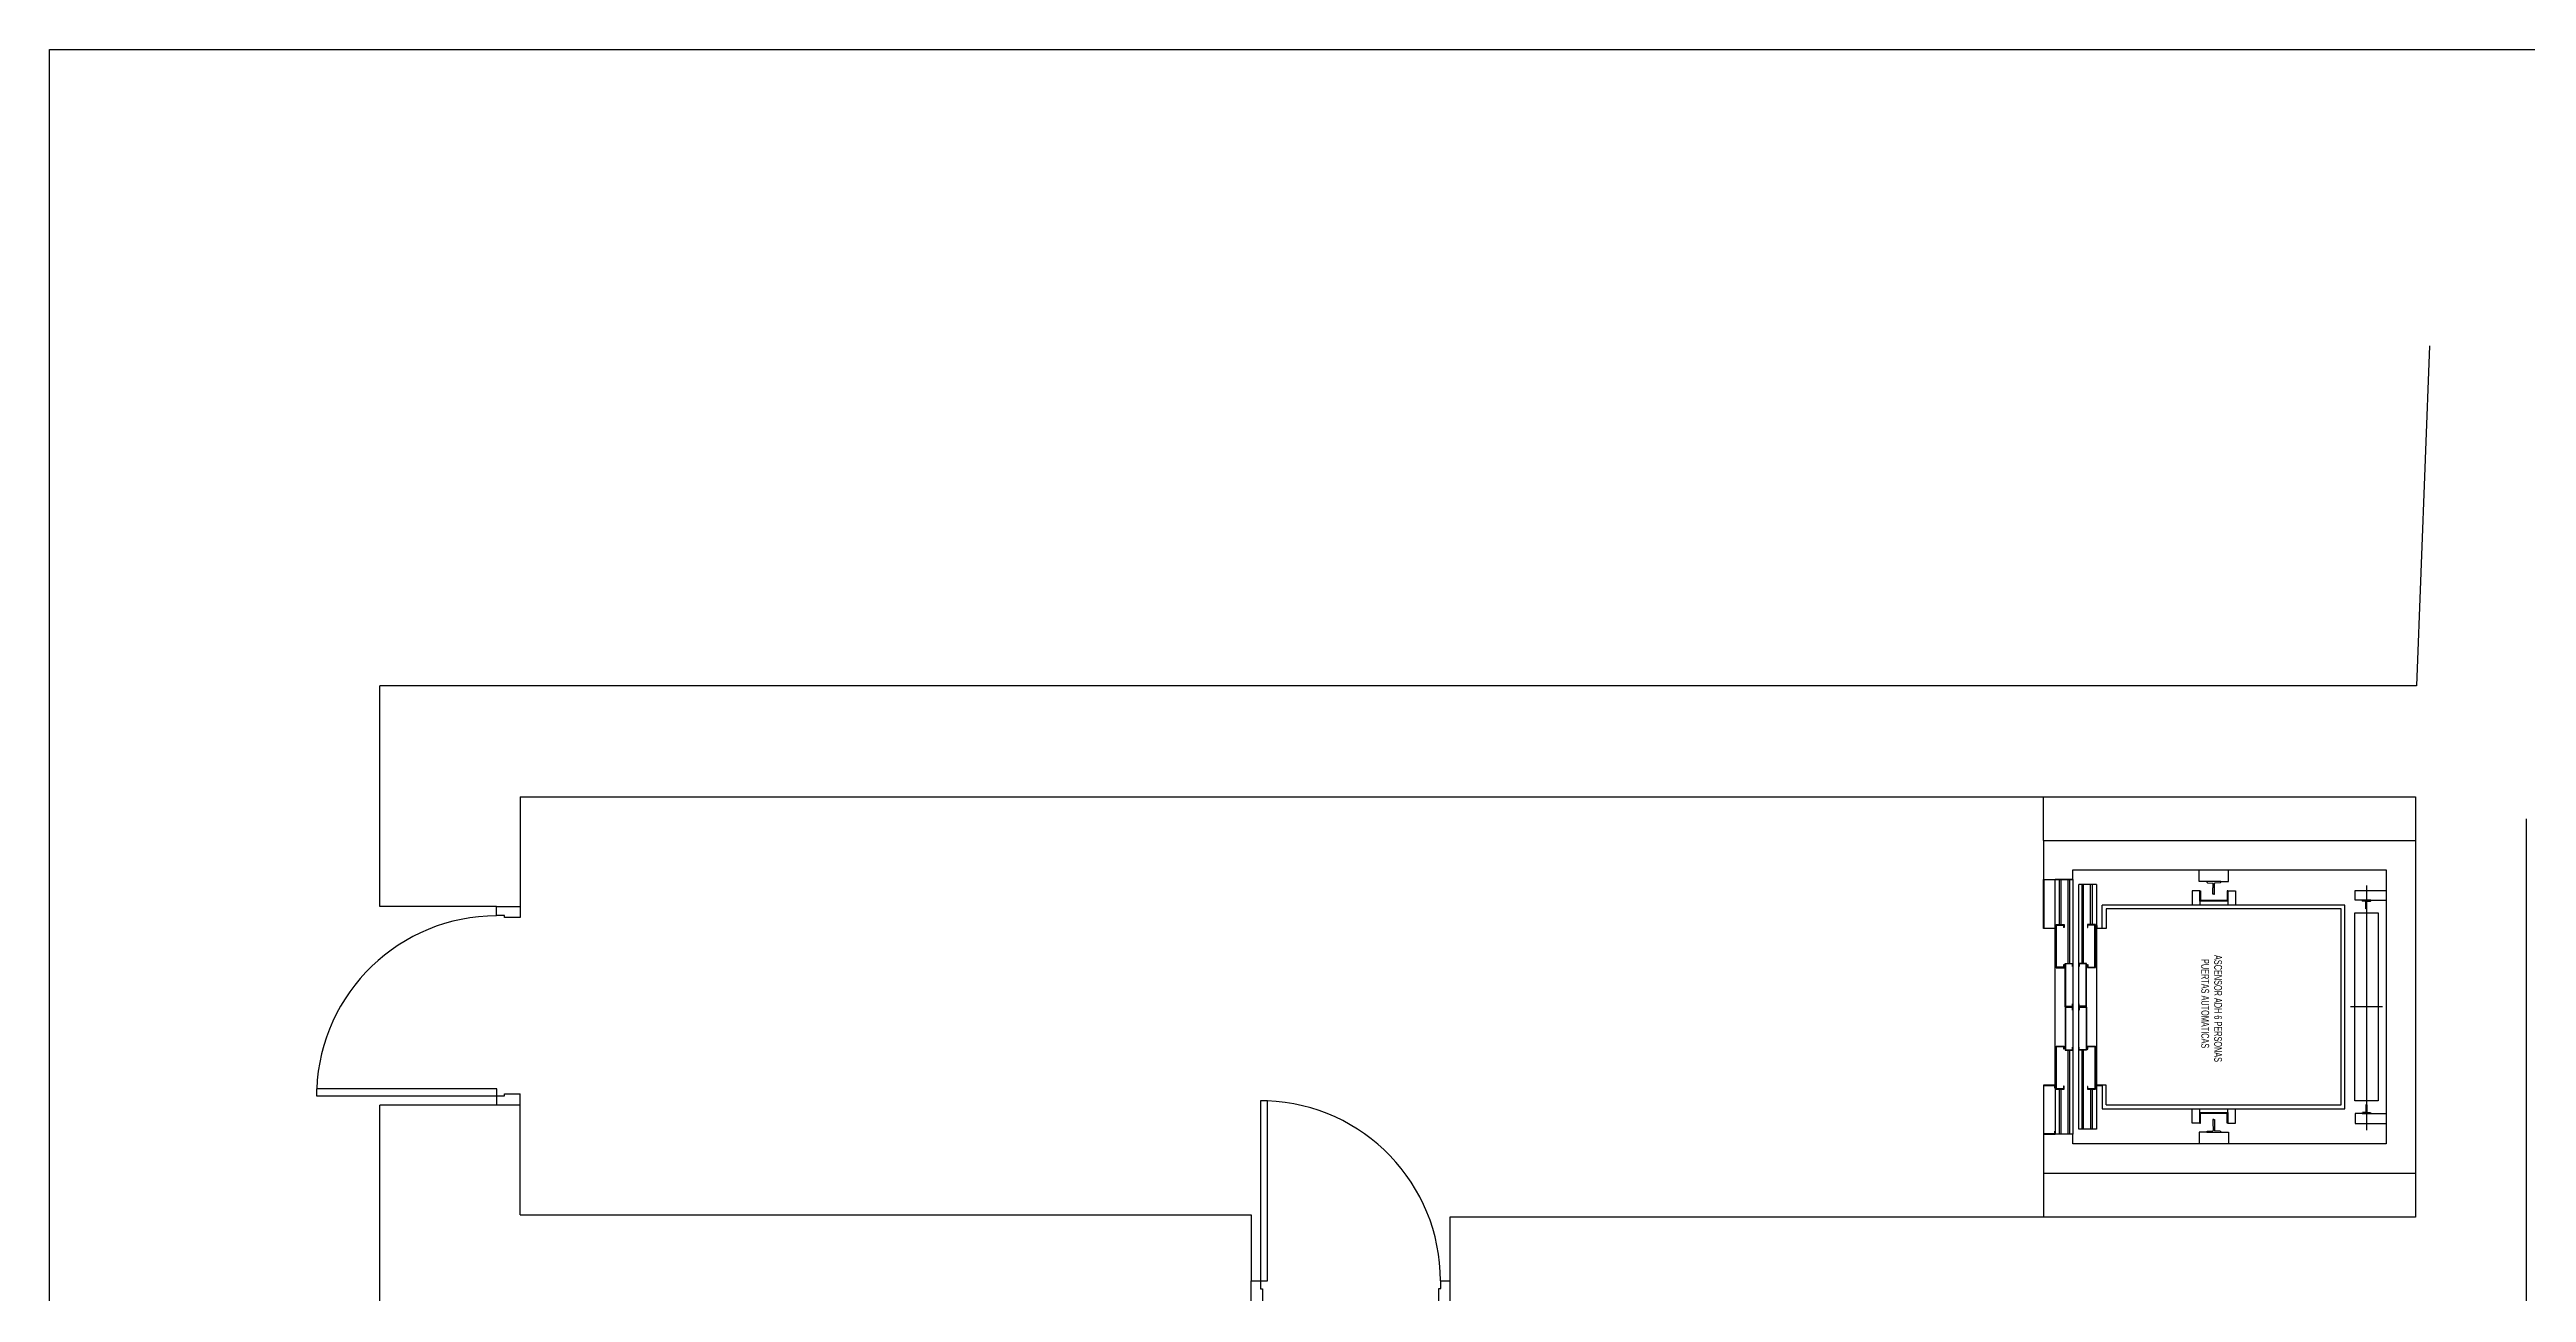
# Model space of a CAD drawing. Header units: millimetres. Extents: x 35844 to 119942, y 7566 to 131569.
# Drawn here: x 98942 to 111594, y 20868 to 27214 of the extents above; entities that cross this region are included whole.
import ezdxf

# ---------------------------------------------------------------- set-up
doc = ezdxf.new("R2010")
doc.units = ezdxf.units.MM
doc.layers.add('Ascensor', color=6, linetype='Continuous')
doc.layers.add('LAYER_2', color=1, linetype='Continuous')
doc.styles.get("Standard").update_dxf_attribs({"font": 'arial.ttf', "height": 500})

# ---------------------------------------------------------------- blocks, each defined once
blk = doc.blocks.new('A$C6F746D9D')
at = {"linetype": 'ByBlock'}
for p, q in [((0.005, 1.049), (0.125, 1.049)), ((0.005, 1.049), (0.005, 0.991)), ((0.125, 1.049), (0.125, 0.966)), ((0.085, 0.991), (0.005, 0.991)), ((1.045, 1.001), (0.085, 1.001)), ((0.085, 1.001), (0.085, 0.991)), ((0.125, 0.966), (1.045, 0.966)), ((1.045, 0.966), (1.045, 1.001))]:
    blk.add_line(p, q, dxfattribs=at)
blk.add_lwpolyline([(0.086, 0.091), (0.086, 0.081), (0.126, 0.081), (0.126, 0.034), (0.006, 0.034), (0.006, 0.091)], close=True, dxfattribs=at)
blk.add_arc((0.124, 1.003), 0.921, 270.1171, 357.7518)

msp = doc.modelspace()

# ---------------------------------------------------------------- linework, layer by layer
for p, q in [((111098, 25701), (111033, 23965)), ((111033, 23965), (100629, 23965)), ((100629, 22839), (100629, 23965)), ((101345, 23398), (111028, 23398)), ((101345, 23398), (101345, 22839)), ((109127, 23176), (109127, 23398)), ((111027, 23398), (111027, 21253)), ((111594, 21398), (111594, 23286)), ((101225, 22839), (100629, 22839)), ((100629, 21265), (100629, 21824)), ((101226, 21824), (100629, 21824)), ((101345, 21265), (101346, 21824)), ((109127, 21476), (109127, 21253)), ((111594, 15211), (111594, 21398)), ((100629, 15211), (100629, 21265)), ((101345, 21265), (103346, 21265)), ((103346, 21265), (105080, 21265)), ((105080, 21265), (105080, 20927)), ((111027, 21253), (106095, 21253)), ((106095, 21253), (106095, 20809)), ((100629, 20936), (100629, 20936))]:
    msp.add_line(p, q)
at = {"layer": 'Ascensor'}
for p, q in [((109127, 23176), (111027, 23176)), ((109127, 23176), (109127, 22976)), ((111027, 23176), (111027, 21476)), ((109127, 22976), (109277, 22976)), ((109127, 22726), (109127, 22976)), ((109127, 22976), (109187, 22976)), ((109185, 22974), (109129, 22974)), ((109129, 22974), (109129, 22728)), ((109185, 22974), (109185, 22961)), ((109185, 22961), (109187, 22961)), ((109277, 22976), (109187, 22976)), ((109187, 22741), (109187, 22976)), ((109207, 22976), (109207, 22746)), ((109217, 22746), (109217, 22976)), ((109252, 22976), (109252, 22547)), ((109262, 22547), (109262, 22976)), ((109277, 23026), (110877, 23026)), ((109277, 22976), (109277, 23026)), ((109277, 22976), (109277, 21676)), ((109397, 22951), (109307, 22951)), ((109307, 21701), (109307, 22951)), ((109322, 22951), (109322, 22547)), ((109332, 22547), (109332, 22951)), ((109367, 22747), (109367, 22951)), ((109377, 22747), (109377, 22951)), ((109397, 22951), (109397, 21701)), ((109886, 22919), (109886, 22846)), ((109926, 22919), (109886, 22919)), ((109922, 22966), (109922, 23026)), ((109962, 22966), (109922, 22966)), ((109926, 22866), (109926, 22919)), ((109926, 22919), (109929, 22919)), ((109929, 22919), (109929, 22869)), ((109997, 22966), (109962, 22966)), ((109962, 22966), (109962, 22963)), ((109965, 22960), (109962, 22963)), ((109965, 22960), (109992, 22958)), ((109994, 22956), (109992, 22958)), ((109992, 22934), (109994, 22935)), ((109992, 22901), (109992, 22934)), ((109997, 22901), (109992, 22901)), ((109994, 22935), (109994, 22956)), ((110032, 22966), (109997, 22966)), ((109997, 22901), (110001, 22901)), ((110001, 22958), (110000, 22956)), ((110000, 22935), (110000, 22956)), ((110001, 22934), (110000, 22935)), ((110029, 22960), (110001, 22958)), ((110001, 22901), (110001, 22934)), ((110032, 22963), (110029, 22960)), ((110032, 22966), (110072, 22966)), ((110032, 22966), (110032, 22963)), ((110068, 22919), (110065, 22919)), ((110065, 22919), (110065, 22869)), ((110068, 22919), (110068, 22866)), ((110068, 22919), (110108, 22919)), ((110072, 22966), (110072, 23026)), ((110108, 22919), (110108, 22846)), ((110719, 22871), (110719, 22921)), ((110719, 22921), (110877, 22921)), ((110777, 22946), (110777, 21696)), ((110877, 23026), (110877, 21626)), ((110667, 22846), (109427, 22846)), ((109427, 22728), (109427, 22846)), ((110647, 22826), (109447, 22826)), ((109447, 22826), (109447, 22726)), ((109926, 22866), (109926, 22846)), ((110068, 22866), (109926, 22866)), ((110065, 22869), (109929, 22869)), ((110068, 22866), (110068, 22846)), ((110647, 21826), (110647, 22826)), ((110667, 21806), (110667, 22846)), ((110717, 22806), (110837, 22806)), ((110717, 21846), (110717, 22806)), ((110754, 22871), (110719, 22871)), ((110777, 22871), (110754, 22871)), ((110754, 22871), (110754, 22868)), ((110756, 22866), (110754, 22868)), ((110771, 22866), (110756, 22866)), ((110774, 22863), (110771, 22866)), ((110774, 22826), (110774, 22863)), ((110777, 22826), (110774, 22826)), ((110799, 22871), (110777, 22871)), ((110777, 22826), (110779, 22826)), ((110782, 22866), (110779, 22863)), ((110779, 22826), (110779, 22863)), ((110782, 22866), (110797, 22866)), ((110799, 22868), (110797, 22866)), ((110799, 22871), (110877, 22871)), ((110799, 22871), (110799, 22868)), ((110837, 22806), (110837, 21846)), ((109187, 22726), (109127, 22726)), ((109129, 22728), (109185, 22728)), ((109187, 22741), (109185, 22741)), ((109185, 22741), (109185, 22728)), ((109187, 22726), (109187, 22741)), ((109187, 21926), (109187, 22726)), ((109192, 22746), (109232, 22746)), ((109192, 22746), (109192, 22526)), ((109194, 22528), (109194, 22744)), ((109194, 22744), (109230, 22744)), ((109230, 22744), (109230, 22731)), ((109232, 22731), (109230, 22731)), ((109232, 22746), (109232, 22731)), ((109367, 22747), (109352, 22747)), ((109352, 22747), (109352, 22732)), ((109352, 22732), (109354, 22732)), ((109354, 22732), (109354, 22745)), ((109354, 22745), (109390, 22745)), ((109377, 22747), (109367, 22747)), ((109392, 22747), (109377, 22747)), ((109390, 22529), (109390, 22745)), ((109392, 22527), (109392, 22747)), ((109397, 22741), (109399, 22741)), ((109447, 22726), (109397, 22726)), ((109399, 22741), (109399, 22728)), ((109399, 22728), (109427, 22728)), ((109192, 22526), (109232, 22526)), ((109230, 22528), (109194, 22528)), ((109232, 22541), (109230, 22541)), ((109230, 22541), (109230, 22528)), ((109232, 22526), (109232, 22541)), ((109237, 22327), (109237, 22547)), ((109237, 22547), (109277, 22547)), ((109275, 22545), (109239, 22545)), ((109239, 22545), (109239, 22329)), ((109275, 22532), (109275, 22545)), ((109277, 22532), (109275, 22532)), ((109322, 22547), (109307, 22547)), ((109309, 22532), (109307, 22532)), ((109345, 22545), (109309, 22545)), ((109309, 22545), (109309, 22532)), ((109332, 22547), (109322, 22547)), ((109347, 22547), (109332, 22547)), ((109345, 22329), (109345, 22545)), ((109347, 22327), (109347, 22547)), ((109352, 22527), (109352, 22542)), ((109352, 22542), (109354, 22542)), ((109352, 22527), (109392, 22527)), ((109354, 22542), (109354, 22529)), ((109354, 22529), (109390, 22529)), ((109277, 22327), (109237, 22327)), ((109277, 22325), (109237, 22325)), ((109237, 22325), (109237, 22105)), ((109239, 22329), (109275, 22329)), ((109275, 22323), (109239, 22323)), ((109239, 22323), (109239, 22107)), ((109275, 22329), (109275, 22342)), ((109275, 22342), (109277, 22342)), ((109275, 22310), (109275, 22323)), ((109277, 22310), (109275, 22310)), ((109309, 22342), (109307, 22342)), ((109307, 22342), (109307, 22326)), ((109347, 22327), (109307, 22327)), ((109307, 22326), (109307, 22310)), ((109347, 22325), (109307, 22325)), ((109309, 22310), (109307, 22310)), ((109309, 22329), (109309, 22342)), ((109345, 22329), (109309, 22329)), ((109345, 22323), (109309, 22323)), ((109309, 22323), (109309, 22310)), ((109345, 22323), (109345, 22107)), ((109347, 22325), (109347, 22105)), ((110858, 22326), (110696, 22326)), ((109192, 21906), (109192, 22126)), ((109192, 22126), (109232, 22126)), ((109194, 21908), (109194, 22124)), ((109194, 22124), (109230, 22124)), ((109230, 22124), (109230, 22111)), ((109230, 22111), (109232, 22111)), ((109232, 22126), (109232, 22111)), ((109237, 22105), (109277, 22105)), ((109239, 22107), (109275, 22107)), ((109252, 22105), (109252, 21676)), ((109262, 21676), (109262, 22105)), ((109275, 22107), (109275, 22120)), ((109275, 22120), (109277, 22120)), ((109309, 22120), (109307, 22120)), ((109322, 22105), (109307, 22105)), ((109309, 22107), (109309, 22120)), ((109345, 22107), (109309, 22107)), ((109332, 22105), (109322, 22105)), ((109322, 22105), (109322, 21701)), ((109347, 22105), (109332, 22105)), ((109332, 21701), (109332, 22105)), ((109352, 22125), (109392, 22125)), ((109352, 22125), (109352, 22110)), ((109352, 22110), (109354, 22110)), ((109354, 22110), (109354, 22123)), ((109354, 22123), (109390, 22123)), ((109390, 22123), (109390, 21907)), ((109392, 22125), (109392, 21905)), ((109187, 21926), (109127, 21926)), ((109127, 21926), (109127, 21676)), ((109129, 21678), (109129, 21924)), ((109129, 21924), (109185, 21924)), ((109185, 21911), (109185, 21924)), ((109187, 21911), (109185, 21911)), ((109187, 21926), (109187, 21911)), ((109187, 21911), (109187, 21691)), ((109192, 21906), (109232, 21906)), ((109230, 21908), (109194, 21908)), ((109207, 21906), (109207, 21676)), ((109217, 21676), (109217, 21906)), ((109232, 21921), (109230, 21921)), ((109230, 21921), (109230, 21908)), ((109232, 21906), (109232, 21921)), ((109354, 21920), (109352, 21920)), ((109352, 21920), (109352, 21905)), ((109352, 21905), (109367, 21905)), ((109354, 21907), (109354, 21920)), ((109390, 21907), (109354, 21907)), ((109367, 21905), (109377, 21905)), ((109367, 21905), (109367, 21701)), ((109377, 21905), (109392, 21905)), ((109377, 21701), (109377, 21905)), ((109447, 21926), (109397, 21926)), ((109397, 21911), (109399, 21911)), ((109399, 21911), (109399, 21924)), ((109399, 21924), (109427, 21924)), ((109427, 21924), (109427, 21806)), ((109447, 21826), (109447, 21926)), ((109427, 21806), (110667, 21806)), ((109447, 21826), (110647, 21826)), ((109886, 21733), (109886, 21806)), ((109926, 21786), (109926, 21806)), ((109926, 21733), (109926, 21786)), ((109926, 21786), (110068, 21786)), ((109929, 21733), (109929, 21783)), ((109929, 21783), (110065, 21783)), ((110065, 21733), (110065, 21783)), ((110068, 21786), (110068, 21806)), ((110068, 21786), (110068, 21733)), ((110108, 21733), (110108, 21806)), ((110837, 21846), (110717, 21846)), ((110754, 21781), (110719, 21781)), ((110719, 21781), (110719, 21731)), ((110754, 21784), (110756, 21786)), ((110754, 21781), (110754, 21784)), ((110754, 21781), (110777, 21781)), ((110771, 21786), (110756, 21786)), ((110771, 21786), (110774, 21789)), ((110777, 21826), (110774, 21826)), ((110774, 21826), (110774, 21789)), ((110777, 21826), (110779, 21826)), ((110777, 21781), (110799, 21781)), ((110779, 21826), (110779, 21789)), ((110779, 21789), (110782, 21786)), ((110782, 21786), (110797, 21786)), ((110797, 21786), (110799, 21784)), ((110799, 21781), (110799, 21784)), ((110799, 21781), (110877, 21781)), ((109277, 21676), (109127, 21676)), ((109127, 21676), (109127, 21476)), ((109127, 21676), (109187, 21676)), ((109185, 21678), (109129, 21678)), ((109185, 21678), (109185, 21691)), ((109185, 21691), (109187, 21691)), ((109187, 21691), (109187, 21676)), ((109277, 21676), (109187, 21676)), ((109277, 21626), (109277, 21676)), ((109397, 21701), (109307, 21701)), ((109926, 21733), (109886, 21733)), ((109962, 21686), (109922, 21686)), ((109922, 21686), (109922, 21626)), ((109926, 21733), (109929, 21733)), ((109962, 21689), (109965, 21692)), ((109962, 21686), (109962, 21689)), ((109962, 21686), (109997, 21686)), ((109965, 21692), (109992, 21693)), ((109997, 21751), (109992, 21751)), ((109992, 21751), (109992, 21718)), ((109992, 21718), (109994, 21716)), ((109992, 21693), (109994, 21695)), ((109994, 21716), (109994, 21695)), ((109997, 21751), (110001, 21751)), ((109997, 21686), (110032, 21686)), ((110001, 21718), (110000, 21716)), ((110000, 21716), (110000, 21695)), ((110000, 21695), (110001, 21693)), ((110001, 21751), (110001, 21718)), ((110029, 21692), (110001, 21693)), ((110029, 21692), (110032, 21689)), ((110032, 21686), (110032, 21689)), ((110032, 21686), (110072, 21686)), ((110068, 21733), (110065, 21733)), ((110068, 21733), (110108, 21733)), ((110072, 21686), (110072, 21626)), ((110719, 21731), (110877, 21731)), ((110877, 21626), (109277, 21626)), ((111027, 21476), (109127, 21476))]:
    msp.add_line(p, q, dxfattribs=at)
at = {"layer": 'LAYER_2'}
msp.add_lwpolyline([(98942, 27214), (119942, 27214), (119942, 12364), (98942, 12364)], close=True, dxfattribs=at)

# ---------------------------------------------------------------- block references
at = {"xscale": 999.9999999999999, "yscale": 999.9999999999999, "zscale": 999.9999999999999}
for p, rotation in [((101351, 22873), 180.0000184067438), ((106129, 20802), 90.00001840674378)]:
    msp.add_blockref('A$C6F746D9D', p, dxfattribs=dict(at, rotation=rotation))

# ---------------------------------------------------------------- texts
at = {"layer": 'Ascensor', "width": 0.610389}
for s, p in [('  PUERTAS AUTOMATICAS', (109933, 22591)), ('ASCENSOR ADH 6 PERSONAS', (109999, 22591))]:
    msp.add_text(s, height=40, rotation=270, dxfattribs=at).set_placement(p)

doc.saveas('drawing.dxf')
